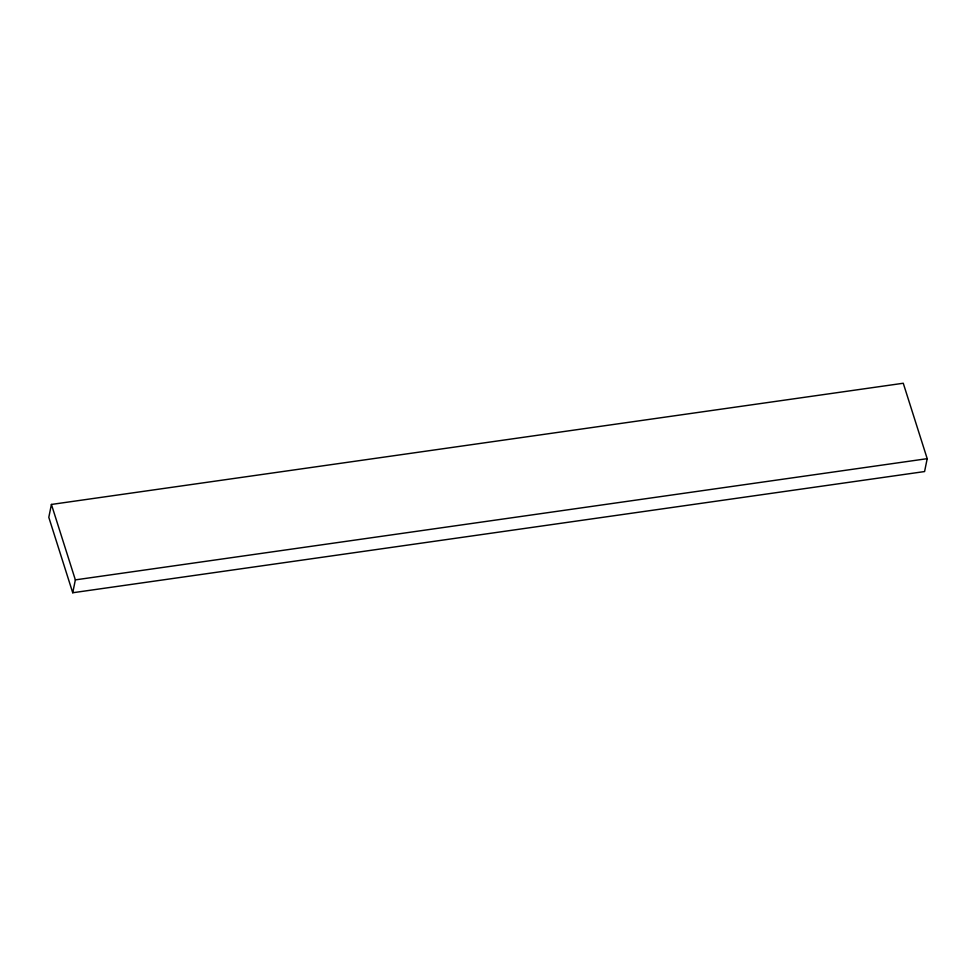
<?xml version="1.0" encoding="UTF-8"?>
<svg xmlns="http://www.w3.org/2000/svg" width="976" height="976" viewBox="0 0 976 976"><rect width="100%" height="100%" fill="white"/><g stroke="black" fill="none" stroke-linecap="round" stroke-linejoin="round"><path stroke-width="1.46" d="M51.423 504.446L48.8 517.329L72.736 592.749L924.577 471.554L927.2 458.671L903.264 383.251L51.423 504.446L75.359 579.878L72.736 592.749M75.359 579.878L927.2 458.671"/></g></svg>
